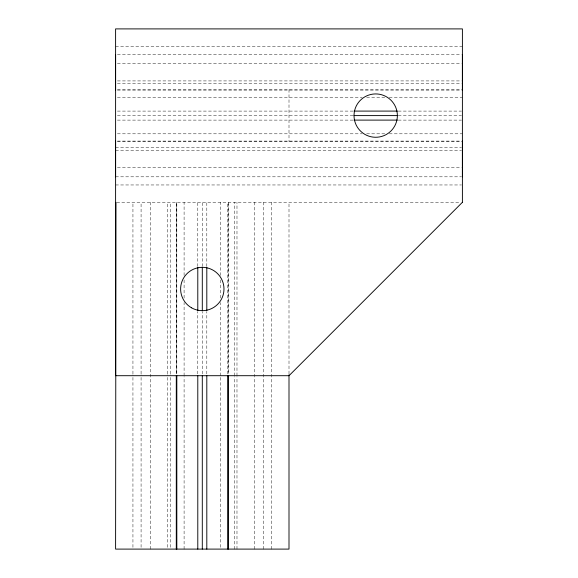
<?xml version="1.0" encoding="UTF-8"?>
<svg xmlns="http://www.w3.org/2000/svg" width="578" height="578" viewBox="0 0 578 578"><rect width="100%" height="100%" fill="white"/><g stroke="black" fill="none" stroke-linecap="round" stroke-linejoin="round"><path stroke-width="0.43" stroke-dasharray="2.89 2.17" d="M132.94 547.294L132.94 374.797M132.94 373.894L132.94 202.3M141.083 547.294L141.083 374.797M141.083 373.894L141.083 202.3M150.28 549.1L150.28 202.3M167.62 547.294L167.62 374.797M167.62 373.894L167.62 202.3M170.221 547.294L170.221 374.797M170.221 373.894L170.221 202.3M176.817 373.894L176.817 202.3M184.093 549.1L184.093 376.603M184.093 375.7L184.093 302.547M184.093 298.031L184.093 279.969M184.093 275.453L184.093 202.3M197.792 373.894L197.792 311.578M197.792 266.422L197.792 202.3M202.3 373.894L202.3 311.578M202.3 266.422L202.3 202.3M206.808 373.894L206.808 311.578M206.808 266.422L206.808 202.3M220.507 547.294L220.507 376.603M220.507 375.7L220.507 302.547M220.507 298.031L220.507 279.969M220.507 275.453L220.507 202.3M227.783 373.894L227.783 202.3M234.379 549.1L234.379 376.603M234.379 375.7L234.379 202.3M236.98 549.1L236.98 376.603M236.98 375.7L236.98 202.3M254.32 549.1L254.32 202.3M263.517 549.1L263.517 202.3M271.66 549.1L271.66 202.3M289 373.894L289 202.3M115.6 46.24L462.4 46.24M117.406 54.383L461.497 54.383M117.406 63.58L461.497 63.58M117.406 80.92L461.497 80.92M117.406 83.521L461.497 83.521M117.406 89.59L462.4 89.59M117.406 90.117L461.497 90.117M117.406 97.393L362.153 97.393M366.669 97.393L384.731 97.393M389.247 97.393L462.4 97.393M117.406 111.092L353.122 111.092M398.278 111.092L461.497 111.092M117.406 115.6L353.122 115.6M398.278 115.6L461.497 115.6M117.406 120.108L353.122 120.108M398.278 120.108L461.497 120.108M117.406 133.807L362.153 133.807M366.669 133.807L384.731 133.807M389.247 133.807L462.4 133.807M117.406 141.083L461.497 141.083M117.406 141.61L462.4 141.61M115.6 147.679L461.497 147.679M115.6 150.28L461.497 150.28M117.406 167.62L461.497 167.62M115.6 176.817L461.497 176.817M115.6 184.96L461.497 184.96M116.763 202.3L460.594 202.3M289 89.59L289 141.61M176.29 202.3L176.29 373.894L176.29 202.3M228.31 202.3L228.31 373.894L228.31 202.3"/><path stroke-width="0.87" d="M115.6 176.817L115.6 141.083M115.6 90.117L115.6 54.383M176.29 549.1L176.29 375.7M176.817 549.1L176.817 375.7M197.792 549.1L197.792 375.7M197.792 310.675L197.792 267.325M202.3 549.1L202.3 375.7M202.3 310.675L202.3 267.325M206.808 549.1L206.808 375.7M206.808 310.675L206.808 267.325M227.783 549.1L227.783 375.7M228.31 549.1L228.31 375.7M289 374.797L289 549.1L115.6 549.1L115.947 202.3M462.4 176.817L462.4 141.083M462.4 90.117L462.4 54.383M354.025 111.092L397.375 111.092M354.025 115.6L397.375 115.6A21.675 21.675 0 0 0 364.863 96.829A21.675 21.675 0 0 0 364.863 134.371A21.675 21.675 0 0 0 397.375 115.6M354.025 120.108L397.375 120.108M462.4 202.3L289 375.7L115.6 375.7L115.6 28.9L462.4 28.9L462.4 202.3M191.463 307.771A21.675 21.675 0 0 0 223.975 289A21.675 21.675 0 0 0 191.463 270.229A21.675 21.675 0 0 0 191.463 307.771"/></g></svg>
